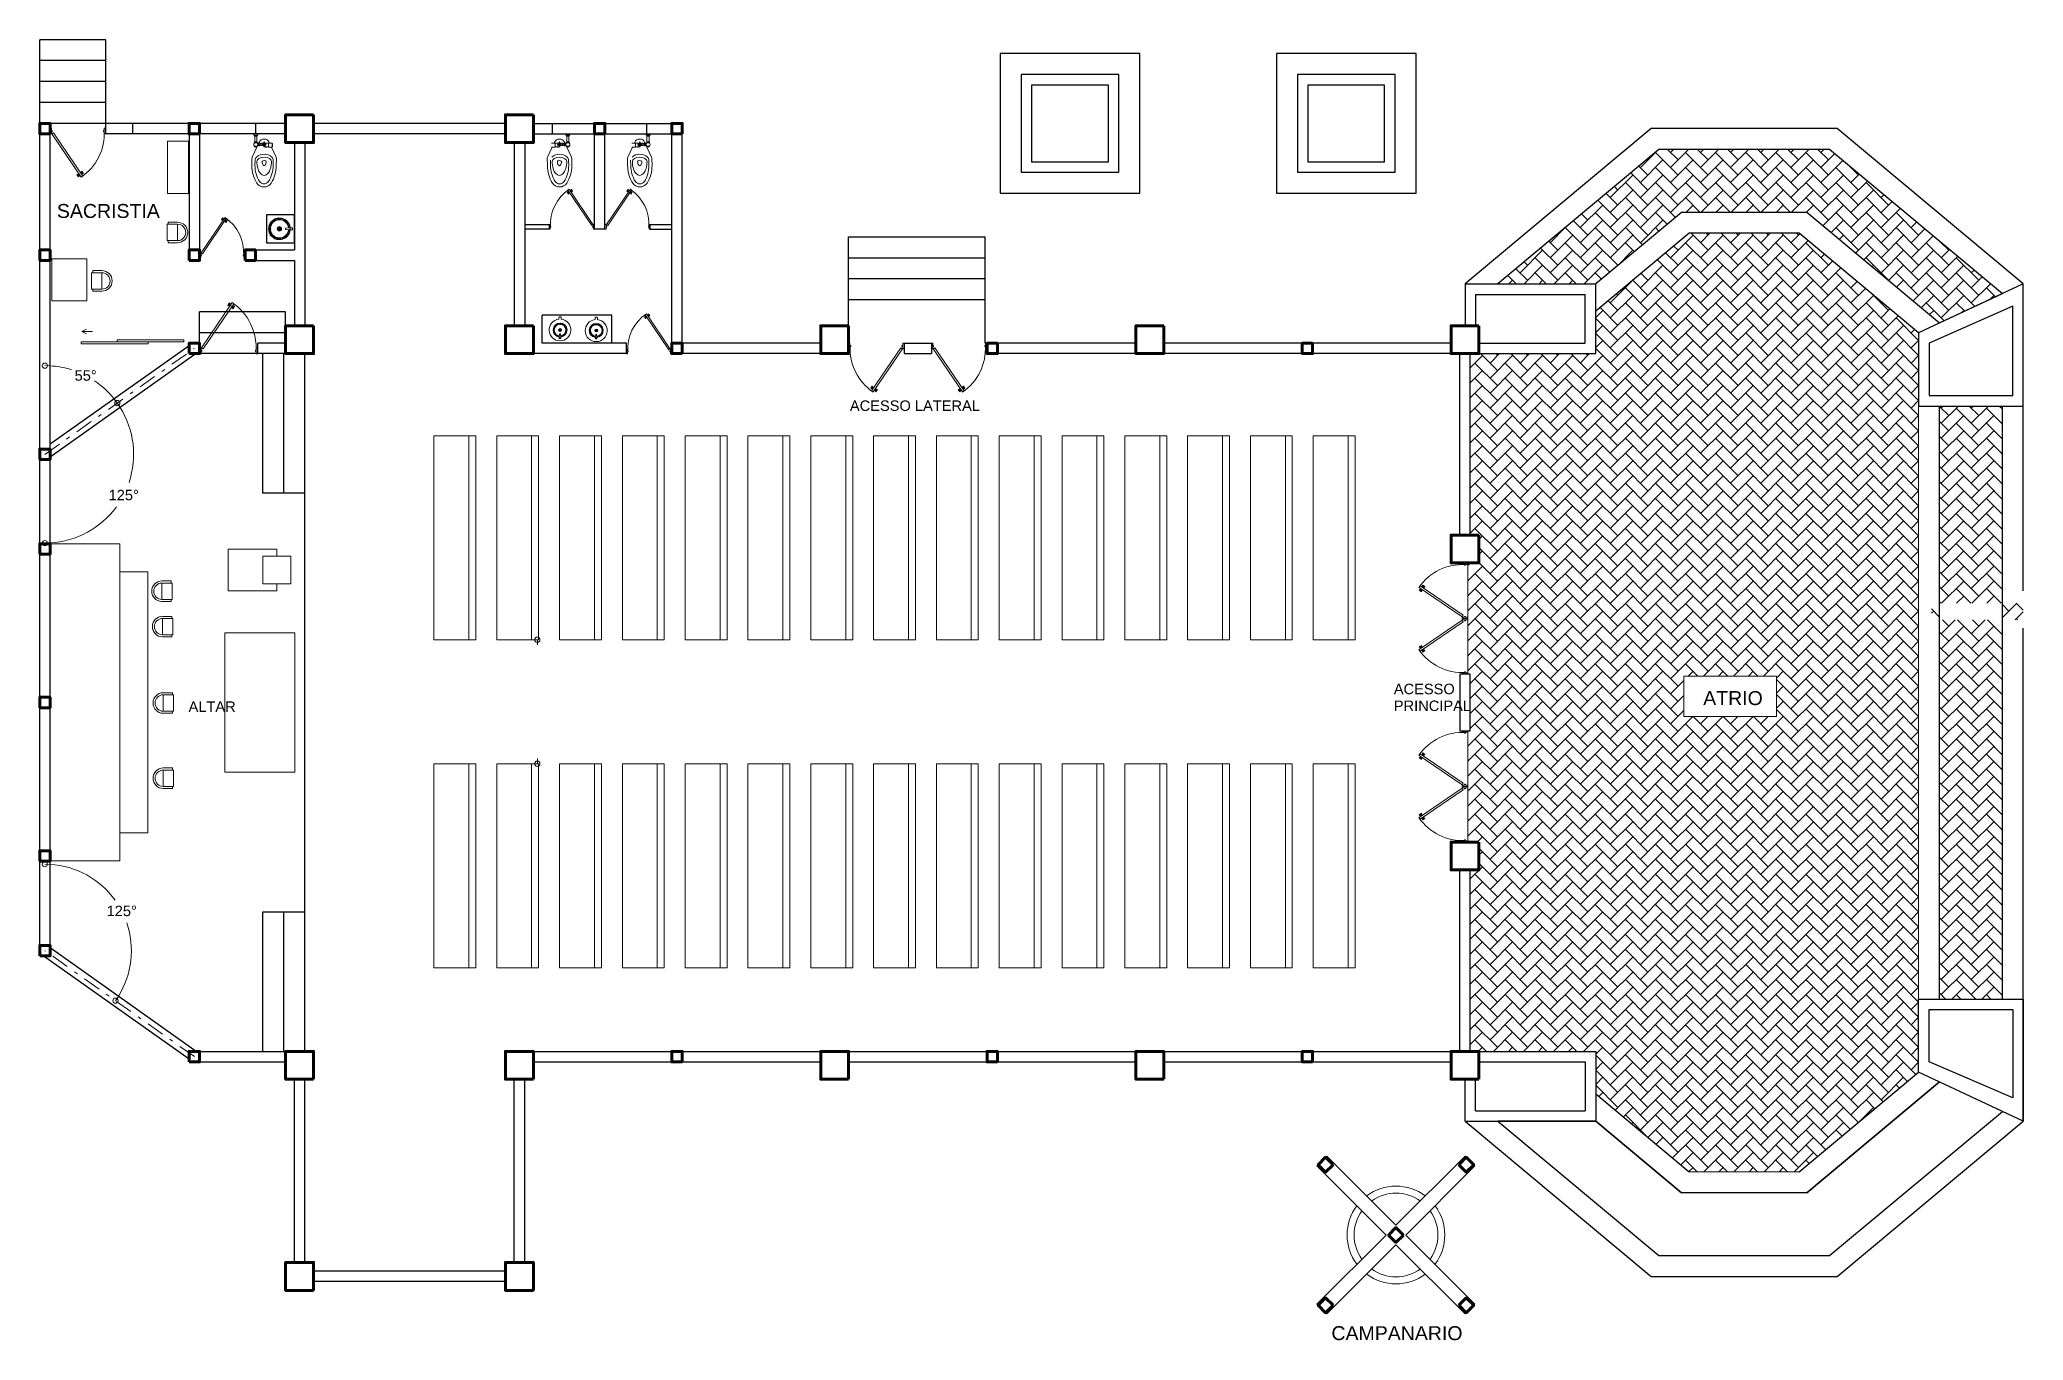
# Model space of a CAD drawing. Header units: millimetres. Extents: x 33.6 to 90.4, y 26.7 to 64.
import ezdxf

# ---------------------------------------------------------------- set-up
doc = ezdxf.new("R2010")
doc.units = ezdxf.units.MM
doc.linetypes.add('DASHDOTX2', pattern=[50.8, 25.4, -12.7, 0, -12.7])
doc.layers.get('0').update_dxf_attribs({"lineweight": 15})
for name, color, linetype, lineweight in [('COLUMNA', 200, 'Continuous', 60), ('COTAS', 20, 'Continuous', 15), ('EJES', 7, 'DASHDOTX2', 15), ('MUEBLES', 40, 'Continuous', 18), ('MUROS', 253, 'Continuous', 25), ('PISO', 42, 'Continuous', 20)]:
    doc.layers.add(name, color=color, linetype=linetype, lineweight=lineweight)
doc.styles.add('raytrax', font='arial.ttf', dxfattribs={"height": 0.1})

# ---------------------------------------------------------------- blocks, each defined once
blk = doc.blocks.new('butaca')
at = {"layer": 'MUEBLES'}
for p, q in [((-2.923, 0.6), (0, 0.6)), ((-2.923, 0), (-2.923, 0.6)), ((0, 0), (0, 0.6)), ((-2.923, 0.1), (0, 0.1)), ((-2.923, 0), (0, 0))]:
    blk.add_line(p, q, dxfattribs=at)
blk = doc.blocks.new('puerta')
at = {"layer": 'MUEBLES'}
for points in [[(-0.383, 0.501), (-0.392, 0.495), (-0.375, 0.469), (-0.365, 0.475)], [(-0.021, 0.033), (-0.04, 0.02), (-0.382, 0.526), (-0.364, 0.538)], [(-0.366, 0.502), (-0.378, 0.494), (-0.37, 0.482), (-0.358, 0.49)], [(-0.348, 0.515), (-0.336, 0.523), (-0.328, 0.511), (-0.339, 0.503)], [(-0.34, 0.53), (-0.331, 0.536), (-0.314, 0.51), (-0.323, 0.504)], [(-0.624, -0.007), (-0.624, 0.007), (-0.634, 0.007), (-0.634, 0.033), (-0.65, 0.033), (-0.65, -0.033), (-0.634, -0.033), (-0.634, -0.007)], [(-0.016, -0.007), (-0.016, -0.033), (0, -0.033), (0, 0.033), (-0.016, 0.033), (-0.016, 0.007), (-0.026, 0.007), (-0.026, -0.007)]]:
    blk.add_lwpolyline(points, close=True, dxfattribs=at)
blk.add_arc((-0.021, 0.033), 0.611, 124.1164, 183.6597, dxfattribs=at)
blk = doc.blocks.new('puerta1')
at = {"layer": 'MUROS', "xscale": 1.225399727317551, "yscale": 1.225399727317551, "zscale": 1.225399727317551}
blk.add_blockref('puerta', (0.797, 0.04), dxfattribs=at)
blk = doc.blocks.new('Lav-circular')
at = {"layer": 'MUEBLES', "linetype": 'Continuous'}
h = blk.add_hatch(color=256, dxfattribs=at)
edge = h.paths.add_edge_path()
edge.add_arc((0, 0), 0.0258, 0, 360)
at = {"layer": 'MUEBLES'}
blk.add_line((-0.016, -0.156), (0.016, -0.156), dxfattribs=at)
for points in [[(-0.016, -0.155), (-0.016, -0.156), (-0.016, -0.182, 0.414214), (-0.01, -0.188), (0.01, -0.188, 0.414214), (0.016, -0.182), (0.016, -0.156), (0.016, -0.155, 19.084988)], [(0.009, -0.091, 0.380164), (0.002, -0.085), (-0.002, -0.085, 0.380164), (-0.009, -0.091), (-0.016, -0.156, 0.029418), (-0.016, -0.157), (-0.016, -0.182, 0.414214), (-0.01, -0.188), (0.01, -0.188, 0.414214), (0.016, -0.182), (0.016, -0.157, 0.029418), (0.016, -0.156)]]:
    blk.add_lwpolyline(points, format="xyb", close=True, dxfattribs=at)
for centre, radius in [((0, 0), 0.0322), ((0, 0), 0.0258), ((-0.013, 0.123), 0.00161), ((0, 0.124), 0.00161), ((0.013, 0.123), 0.00161)]:
    blk.add_circle(centre, radius, dxfattribs=at)
for radius, start, end in [(0.156, 275.9988, 264.0012), (0.155, 275.9937, 264.0063), (0.154, 275.9872, 264.0128), (0.152, 275.9788, 264.0212), (0.15, 275.9667, 264.0333), (0.137, 275.8955, 264.1045), (0.135, 275.8801, 264.1199), (0.133, 275.8687, 264.1313), (0.131, 275.8597, 264.1403), (0.13, 275.8524, 264.1476)]:
    blk.add_arc((0, 0), radius, start, end, dxfattribs=at)
blk = doc.blocks.new('_Origin')
at = {"color": 0, "lineweight": -2}
blk.add_line((0, 0), (-1, 0), dxfattribs=at)
blk.add_circle((0, 0), 0.5, dxfattribs=at)

msp = doc.modelspace()

# ---------------------------------------------------------------- hatches: boundary and pattern name
at = {"layer": 'PISO'}
h = msp.add_hatch(dxfattribs=at)
h.set_pattern_fill('AR-HBONE', color=256, scale=0.003, style=0)
h.set_pattern_definition([(45, (6.1538, 0), (4e-17, 0.4310523), [0.9144, -0.3048]), (135, (6.36932, 0.21553), (4e-17, 0.4310523), [0.9144, -0.3048])])
h.paths.add_polyline_path([(89.807, 56.731), (84.856, 60.862), (79.958, 60.862), (75.344, 57.012), (78.153, 57.012), (80.61, 59.062), (84.204, 59.062), (88.007, 55.889)])
h.paths.add_polyline_path([(87.407, 48.217), (87.407, 53.511), (87.407, 55.608), (83.987, 58.462), (80.828, 58.462), (78.153, 56.231), (78.153, 55.012), (74.557, 55.012), (74.557, 49.812), (74.807, 49.812), (74.807, 49.012), (74.487, 49.012), (74.487, 45.826), (74.558, 45.826), (74.558, 44.199), (74.487, 44.199), (74.487, 41.012), (74.807, 41.012), (74.807, 40.212), (74.557, 40.212), (74.557, 35.012), (78.153, 35.012), (78.153, 33.794), (80.828, 31.562), (83.987, 31.562), (87.407, 34.416)])
h.paths.add_polyline_path([(88.007, 36.513), (89.807, 36.513), (89.807, 53.511), (88.007, 53.511)])
h.paths.add_polyline_path([(87.776, 47.858), (90.401, 47.858), (90.401, 47.381), (87.776, 47.381)])
h.paths.add_polyline_path([(80.677, 45.772), (83.331, 45.772), (83.331, 44.609), (80.677, 44.609)], flags=16)
h.paths.add_polyline_path([(84.204, 59.062), (88.007, 55.889)], flags=16)
h.paths.add_polyline_path([(84.204, 59.062), (80.61, 59.062)], flags=16)
h.paths.add_polyline_path([(78.153, 57.012), (80.61, 59.062)], flags=16)

# ---------------------------------------------------------------- linework, layer by layer
for p, q in [((34.769, 55.646), (34.896, 55.711)), ((35.075, 55.646), (34.769, 55.646)), ((34.769, 55.646), (34.897, 55.583))]:
    msp.add_line(p, q)
at = {"layer": 'COLUMNA'}
for points in [[(33.857, 61.312), (33.857, 61.612), (33.557, 61.612), (33.557, 61.312)], [(38.14, 61.312), (38.14, 61.612), (37.84, 61.612), (37.84, 61.312)], [(41.407, 61.862), (41.407, 61.062), (40.607, 61.062), (40.607, 61.862)], [(47.707, 61.862), (47.707, 61.062), (46.907, 61.062), (46.907, 61.862)], [(49.756, 61.312), (49.756, 61.612), (49.456, 61.612), (49.456, 61.312)], [(51.974, 61.312), (51.974, 61.612), (51.674, 61.612), (51.674, 61.312)], [(33.557, 57.685), (33.857, 57.685), (33.857, 57.985), (33.557, 57.985)], [(37.84, 57.685), (38.14, 57.685), (38.14, 57.985), (37.84, 57.985)], [(39.442, 57.685), (39.742, 57.685), (39.742, 57.985), (39.442, 57.985)], [(41.407, 55.812), (41.407, 55.012), (40.607, 55.012), (40.607, 55.812)], [(47.707, 55.812), (47.707, 55.012), (46.907, 55.012), (46.907, 55.812)], [(56.74, 55.812), (56.74, 55.012), (55.94, 55.012), (55.94, 55.812)], [(65.774, 55.812), (65.774, 55.012), (64.974, 55.012), (64.974, 55.812)], [(74.807, 55.812), (74.807, 55.012), (74.007, 55.012), (74.007, 55.812)], [(37.84, 55.012), (38.14, 55.012), (38.14, 55.312), (37.84, 55.312)], [(51.974, 55.012), (51.974, 55.312), (51.674, 55.312), (51.674, 55.012)], [(61.007, 55.312), (61.007, 55.012), (60.707, 55.012), (60.707, 55.312)], [(70.04, 55.312), (70.04, 55.012), (69.74, 55.012), (69.74, 55.312)], [(33.557, 51.975), (33.857, 51.975), (33.857, 52.275), (33.557, 52.275)], [(33.557, 49.262), (33.857, 49.262), (33.857, 49.562), (33.557, 49.562)], [(74.807, 49.812), (74.807, 49.012), (74.007, 49.012), (74.007, 49.812)], [(33.557, 44.862), (33.857, 44.862), (33.857, 45.162), (33.557, 45.162)], [(74.807, 41.012), (74.807, 40.212), (74.007, 40.212), (74.007, 41.012)], [(33.557, 40.462), (33.857, 40.462), (33.857, 40.762), (33.557, 40.762)], [(33.557, 37.749), (33.857, 37.749), (33.857, 38.049), (33.557, 38.049)], [(37.84, 34.712), (38.14, 34.712), (38.14, 35.012), (37.84, 35.012)], [(41.407, 34.212), (41.407, 35.012), (40.607, 35.012), (40.607, 34.212)], [(47.707, 34.212), (47.707, 35.012), (46.907, 35.012), (46.907, 34.212)], [(51.974, 34.712), (51.974, 35.012), (51.674, 35.012), (51.674, 34.712)], [(56.74, 34.212), (56.74, 35.012), (55.94, 35.012), (55.94, 34.212)], [(61.007, 34.712), (61.007, 35.012), (60.707, 35.012), (60.707, 34.712)], [(65.774, 34.212), (65.774, 35.012), (64.974, 35.012), (64.974, 34.212)], [(70.04, 34.712), (70.04, 35.012), (69.74, 35.012), (69.74, 34.712)], [(74.807, 34.212), (74.807, 35.012), (74.007, 35.012), (74.007, 34.212)], [(70.624, 31.765), (70.412, 31.977), (70.2, 31.765), (70.412, 31.553)], [(74.23, 31.765), (74.442, 31.977), (74.655, 31.765), (74.442, 31.553)], [(72.639, 29.749), (72.427, 29.962), (72.215, 29.749), (72.427, 29.537)], [(41.407, 28.162), (41.407, 28.962), (40.607, 28.962), (40.607, 28.162)], [(47.707, 28.162), (47.707, 28.962), (46.907, 28.962), (46.907, 28.162)], [(70.624, 27.734), (70.412, 27.946), (70.2, 27.734), (70.412, 27.522)], [(74.23, 27.734), (74.442, 27.946), (74.655, 27.734), (74.442, 27.522)]]:
    msp.add_lwpolyline(points, close=True, dxfattribs=at)
at = {"layer": 'COTAS'}
for centre, radius, start, end in [((33.707, 52.125), 2.543, 72.653, 86.62), ((33.707, 52.125), 2.543, 38.7199, 55.9335), ((33.707, 52.125), 2.543, 341.5243, 31.96), ((33.707, 52.125), 2.543, 273.38, 323.7763), ((33.707, 37.899), 2.479, 35.6902, 86.5322), ((33.707, 37.899), 2.479, 328.1278, 18.7787)]:
    msp.add_arc(centre, radius, start, end, dxfattribs=at)
at = {"layer": 'EJES', "ltscale": 0.02}
for p, q in [((33.707, 52.125), (37.99, 55.162)), ((37.99, 34.862), (33.707, 37.899))]:
    msp.add_line(p, q, dxfattribs=at)
at = {"layer": 'MUEBLES'}
for p, q in [((39.693, 61.287), (39.693, 61.312)), ((39.809, 61.312), (39.693, 61.312)), ((39.703, 61.277), (39.799, 61.277)), ((39.792, 61.053), (39.71, 61.053)), ((39.792, 60.958), (39.71, 60.958)), ((39.713, 61.252), (39.713, 61.268)), ((39.713, 61.063), (39.713, 61.079)), ((39.715, 61.252), (39.715, 61.268)), ((39.715, 61.063), (39.715, 61.079)), ((39.784, 61.273), (39.717, 61.273)), ((39.784, 61.247), (39.717, 61.247)), ((39.784, 61.084), (39.717, 61.084)), ((39.784, 61.058), (39.717, 61.058)), ((39.718, 60.941), (39.718, 60.958)), ((39.719, 61.277), (39.719, 61.273)), ((39.719, 61.247), (39.719, 61.084)), ((39.722, 61.058), (39.722, 61.053)), ((39.749, 61.252), (39.749, 61.268)), ((39.749, 61.063), (39.749, 61.079)), ((39.753, 61.252), (39.753, 61.268)), ((39.753, 61.063), (39.753, 61.079)), ((39.78, 61.058), (39.78, 61.053)), ((39.783, 61.277), (39.783, 61.273)), ((39.783, 61.247), (39.783, 61.084)), ((39.784, 60.941), (39.784, 60.958)), ((39.787, 61.252), (39.787, 61.268)), ((39.787, 61.063), (39.787, 61.079)), ((39.789, 61.252), (39.789, 61.268)), ((39.789, 61.063), (39.789, 61.079)), ((39.798, 61.044), (39.8, 61.044)), ((39.801, 61.042), (39.829, 61.042)), ((39.804, 60.98), (39.806, 60.98)), ((39.807, 60.982), (39.829, 60.982)), ((39.809, 61.287), (39.809, 61.312)), ((39.868, 61.012), (39.824, 61.012)), ((39.829, 61.051), (39.829, 60.973)), ((39.85, 61.054), (39.832, 61.054)), ((39.85, 61.053), (39.832, 61.053)), ((39.85, 61.013), (39.832, 61.013)), ((39.85, 61.011), (39.832, 61.011)), ((39.85, 60.971), (39.832, 60.971)), ((39.85, 60.97), (39.832, 60.97)), ((39.853, 61.051), (39.853, 60.973)), ((39.853, 61.038), (39.896, 61.038)), ((39.853, 60.986), (39.896, 60.986)), ((39.896, 61.049), (39.954, 61.049)), ((39.896, 61.049), (39.896, 60.976)), ((39.896, 60.976), (39.954, 60.976)), ((39.904, 61.049), (39.904, 60.976)), ((39.971, 61.016), (40.011, 61.016)), ((39.971, 61.016), (39.971, 61.008)), ((39.971, 61.012), (40.011, 61.012)), ((39.971, 61.008), (40.011, 61.008)), ((39.98, 60.945), (39.98, 60.961)), ((39.986, 60.939), (40.113, 60.939)), ((39.987, 61.064), (39.987, 61.096)), ((39.987, 60.939), (39.987, 60.96)), ((39.991, 61.016), (39.991, 61.008)), ((40.011, 61.016), (40.011, 61.008)), ((40.023, 60.939), (40.023, 60.937)), ((40.023, 60.937), (40.041, 60.937)), ((40.024, 60.937), (40.024, 60.935)), ((40.024, 60.935), (40.04, 60.935)), ((40.033, 61.043), (40.113, 61.043)), ((40.04, 60.937), (40.04, 60.935)), ((40.041, 60.939), (40.041, 60.937)), ((40.041, 60.937), (40.051, 60.937)), ((40.041, 60.937), (40.041, 60.937)), ((40.041, 60.937), (40.05, 60.937)), ((40.05, 60.937), (40.05, 60.937)), ((40.051, 60.939), (40.051, 60.937)), ((40.051, 60.937), (40.069, 60.937)), ((40.052, 60.937), (40.052, 60.935)), ((40.052, 60.935), (40.068, 60.935)), ((40.068, 60.937), (40.068, 60.935)), ((40.069, 60.939), (40.069, 60.937)), ((40.113, 60.935), (40.113, 61.047)), ((40.115, 61.049), (40.217, 61.049)), ((40.115, 60.933), (40.217, 60.933)), ((40.219, 60.935), (40.219, 61.047)), ((40.219, 61.041), (40.223, 61.041)), ((40.219, 60.941), (40.223, 60.941)), ((40.225, 60.943), (40.225, 61.039)), ((48.331, 61.049), (48.228, 61.049)), ((48.331, 60.933), (48.228, 60.933)), ((48.333, 60.935), (48.333, 61.047)), ((48.412, 61.043), (48.333, 61.043)), ((48.459, 60.939), (48.333, 60.939)), ((48.376, 60.939), (48.376, 60.937)), ((48.394, 60.937), (48.376, 60.937)), ((48.377, 60.937), (48.377, 60.935)), ((48.393, 60.935), (48.377, 60.935)), ((48.393, 60.937), (48.393, 60.935)), ((48.394, 60.939), (48.394, 60.937)), ((48.404, 60.937), (48.394, 60.937)), ((48.395, 60.937), (48.395, 60.937)), ((48.404, 60.937), (48.395, 60.937)), ((48.404, 60.939), (48.404, 60.937)), ((48.423, 60.937), (48.404, 60.937)), ((48.404, 60.937), (48.404, 60.937)), ((48.406, 60.937), (48.406, 60.935)), ((48.421, 60.935), (48.406, 60.935)), ((48.421, 60.937), (48.421, 60.935)), ((48.423, 60.939), (48.423, 60.937)), ((48.474, 61.016), (48.434, 61.016)), ((48.434, 61.016), (48.434, 61.008)), ((48.474, 61.012), (48.434, 61.012)), ((48.474, 61.008), (48.434, 61.008)), ((48.454, 61.016), (48.454, 61.008)), ((48.458, 61.064), (48.458, 61.096)), ((48.458, 60.939), (48.458, 60.96)), ((48.465, 60.945), (48.465, 60.961)), ((48.474, 61.016), (48.474, 61.008)), ((48.549, 61.049), (48.491, 61.049)), ((48.549, 60.976), (48.491, 60.976)), ((48.541, 61.049), (48.541, 60.976)), ((48.549, 61.049), (48.549, 60.976)), ((48.592, 61.038), (48.549, 61.038)), ((48.592, 60.986), (48.549, 60.986)), ((48.578, 61.012), (48.621, 61.012)), ((48.592, 61.051), (48.592, 60.973)), ((48.595, 61.054), (48.613, 61.054)), ((48.595, 61.053), (48.613, 61.053)), ((48.595, 61.013), (48.613, 61.013)), ((48.595, 61.011), (48.613, 61.011)), ((48.595, 60.971), (48.613, 60.971)), ((48.595, 60.97), (48.613, 60.97)), ((48.617, 61.051), (48.617, 60.973)), ((48.644, 61.042), (48.617, 61.042)), ((48.638, 60.982), (48.617, 60.982)), ((48.637, 61.287), (48.637, 61.312)), ((48.637, 61.312), (48.752, 61.312)), ((48.641, 60.98), (48.639, 60.98)), ((48.647, 61.044), (48.645, 61.044)), ((48.742, 61.277), (48.647, 61.277)), ((48.654, 61.053), (48.735, 61.053)), ((48.654, 60.958), (48.735, 60.958)), ((48.656, 61.252), (48.656, 61.268)), ((48.656, 61.063), (48.656, 61.079)), ((48.658, 61.252), (48.658, 61.268)), ((48.658, 61.063), (48.658, 61.079)), ((48.661, 61.272), (48.728, 61.272)), ((48.661, 61.247), (48.728, 61.247)), ((48.661, 61.084), (48.728, 61.084)), ((48.661, 61.058), (48.728, 61.058)), ((48.661, 60.941), (48.661, 60.958)), ((48.662, 61.277), (48.662, 61.272)), ((48.662, 61.247), (48.662, 61.084)), ((48.665, 61.058), (48.665, 61.053)), ((48.693, 61.252), (48.693, 61.268)), ((48.693, 61.063), (48.693, 61.079)), ((48.696, 61.252), (48.696, 61.268)), ((48.696, 61.063), (48.696, 61.079)), ((48.723, 61.058), (48.723, 61.053)), ((48.726, 61.277), (48.726, 61.272)), ((48.726, 61.247), (48.726, 61.084)), ((48.728, 60.941), (48.728, 60.958)), ((48.73, 61.252), (48.73, 61.268)), ((48.73, 61.063), (48.73, 61.079)), ((48.732, 61.252), (48.732, 61.268)), ((48.732, 61.063), (48.732, 61.079)), ((48.752, 61.287), (48.752, 61.312)), ((50.631, 61.049), (50.528, 61.049)), ((50.631, 60.933), (50.528, 60.933)), ((50.633, 60.935), (50.633, 61.047)), ((50.712, 61.043), (50.633, 61.043)), ((50.759, 60.939), (50.633, 60.939)), ((50.676, 60.939), (50.676, 60.937)), ((50.694, 60.937), (50.676, 60.937)), ((50.677, 60.937), (50.677, 60.935)), ((50.693, 60.935), (50.677, 60.935)), ((50.693, 60.937), (50.693, 60.935)), ((50.694, 60.939), (50.694, 60.937)), ((50.704, 60.937), (50.694, 60.937)), ((50.704, 60.937), (50.695, 60.937)), ((50.695, 60.937), (50.695, 60.937)), ((50.704, 60.939), (50.704, 60.937)), ((50.704, 60.937), (50.704, 60.937)), ((50.723, 60.937), (50.704, 60.937)), ((50.706, 60.937), (50.706, 60.935)), ((50.721, 60.935), (50.706, 60.935)), ((50.721, 60.937), (50.721, 60.935)), ((50.723, 60.939), (50.723, 60.937)), ((50.734, 61.016), (50.734, 61.008)), ((50.774, 61.016), (50.734, 61.016)), ((50.774, 61.012), (50.734, 61.012)), ((50.774, 61.008), (50.734, 61.008)), ((50.754, 61.016), (50.754, 61.008)), ((50.758, 61.064), (50.758, 61.096)), ((50.758, 60.939), (50.758, 60.96)), ((50.765, 60.945), (50.765, 60.961)), ((50.774, 61.016), (50.774, 61.008)), ((50.849, 61.049), (50.791, 61.049)), ((50.849, 60.976), (50.791, 60.976)), ((50.841, 61.049), (50.841, 60.976)), ((50.849, 61.049), (50.849, 60.976)), ((50.892, 61.038), (50.849, 61.038)), ((50.892, 60.986), (50.849, 60.986)), ((50.878, 61.012), (50.921, 61.012)), ((50.892, 61.051), (50.892, 60.973)), ((50.895, 61.054), (50.913, 61.054)), ((50.895, 61.053), (50.913, 61.053)), ((50.895, 61.013), (50.913, 61.013)), ((50.895, 61.011), (50.913, 61.011)), ((50.895, 60.971), (50.913, 60.971)), ((50.895, 60.97), (50.913, 60.97)), ((50.917, 61.051), (50.917, 60.973)), ((50.944, 61.042), (50.917, 61.042)), ((50.938, 60.982), (50.917, 60.982)), ((50.937, 61.312), (51.052, 61.312)), ((50.937, 61.287), (50.937, 61.312)), ((50.941, 60.98), (50.939, 60.98)), ((50.947, 61.044), (50.945, 61.044)), ((51.042, 61.277), (50.947, 61.277)), ((50.954, 61.053), (51.035, 61.053)), ((50.954, 60.958), (51.035, 60.958)), ((50.956, 61.252), (50.956, 61.268)), ((50.956, 61.063), (50.956, 61.079)), ((50.958, 61.252), (50.958, 61.268)), ((50.958, 61.063), (50.958, 61.079)), ((50.961, 61.272), (51.028, 61.272)), ((50.961, 61.247), (51.028, 61.247)), ((50.961, 61.084), (51.028, 61.084)), ((50.961, 61.058), (51.028, 61.058)), ((50.961, 60.941), (50.961, 60.958)), ((50.962, 61.277), (50.962, 61.272)), ((50.962, 61.247), (50.962, 61.084)), ((50.965, 61.058), (50.965, 61.053)), ((50.993, 61.252), (50.993, 61.268)), ((50.993, 61.063), (50.993, 61.079)), ((50.996, 61.252), (50.996, 61.268)), ((50.996, 61.063), (50.996, 61.079)), ((51.023, 61.058), (51.023, 61.053)), ((51.026, 61.277), (51.026, 61.272)), ((51.026, 61.247), (51.026, 61.084)), ((51.028, 60.941), (51.028, 60.958)), ((51.03, 61.252), (51.03, 61.268)), ((51.03, 61.063), (51.03, 61.079)), ((51.032, 61.252), (51.032, 61.268)), ((51.032, 61.063), (51.032, 61.079)), ((51.052, 61.287), (51.052, 61.312)), ((37.214, 58.721), (37.214, 58.251)), ((37.244, 58.721), (37.214, 58.721)), ((37.508, 58.78), (37.244, 58.78)), ((37.244, 58.78), (37.244, 58.721)), ((37.244, 58.721), (37.508, 58.721)), ((37.508, 58.251), (37.508, 58.721)), ((37.214, 58.251), (37.244, 58.251)), ((37.244, 58.251), (37.508, 58.251)), ((37.244, 58.192), (37.244, 58.251)), ((37.508, 58.192), (37.244, 58.192)), ((35.047, 57.332), (35.047, 56.862)), ((35.076, 57.332), (35.047, 57.332)), ((35.047, 56.862), (35.076, 56.862)), ((35.341, 57.391), (35.076, 57.391)), ((35.076, 57.391), (35.076, 57.332)), ((35.076, 57.332), (35.341, 57.332)), ((35.076, 56.862), (35.341, 56.862)), ((35.076, 56.803), (35.076, 56.862)), ((35.341, 56.862), (35.341, 57.332)), ((35.341, 56.803), (35.076, 56.803)), ((37.69, 55.352), (34.75, 55.352)), ((34.75, 55.352), (34.75, 55.292)), ((36.666, 55.292), (34.75, 55.292)), ((37.69, 55.412), (35.774, 55.412)), ((35.774, 55.412), (35.774, 55.352)), ((36.666, 55.352), (36.666, 55.292)), ((37.69, 55.412), (37.69, 55.352)), ((35.857, 40.478), (35.857, 49.562)), ((36.657, 41.278), (36.657, 48.762)), ((37.061, 48.497), (37.325, 48.497)), ((37.061, 48.438), (37.061, 47.968)), ((37.325, 48.438), (37.061, 48.438)), ((37.325, 48.497), (37.325, 48.438)), ((37.355, 48.438), (37.325, 48.438)), ((37.355, 47.968), (37.355, 48.438)), ((37.325, 47.968), (37.061, 47.968)), ((37.061, 47.909), (37.325, 47.909)), ((37.325, 47.968), (37.355, 47.968)), ((37.325, 47.909), (37.325, 47.968)), ((37.08, 47.482), (37.344, 47.482)), ((37.08, 47.424), (37.08, 46.953)), ((37.344, 47.424), (37.08, 47.424)), ((37.344, 47.482), (37.344, 47.424)), ((37.374, 47.424), (37.344, 47.424)), ((37.374, 46.953), (37.374, 47.424)), ((37.344, 46.953), (37.08, 46.953)), ((37.08, 46.895), (37.344, 46.895)), ((37.344, 46.953), (37.374, 46.953)), ((37.344, 46.895), (37.344, 46.953)), ((37.099, 45.293), (37.364, 45.293)), ((37.099, 45.235), (37.099, 44.764)), ((37.364, 45.235), (37.099, 45.235)), ((37.364, 45.293), (37.364, 45.235)), ((37.393, 45.235), (37.364, 45.235)), ((37.393, 44.764), (37.393, 45.235)), ((37.364, 44.764), (37.099, 44.764)), ((37.099, 44.706), (37.364, 44.706)), ((37.364, 44.764), (37.393, 44.764)), ((37.364, 44.706), (37.364, 44.764)), ((37.1, 43.136), (37.365, 43.136)), ((37.1, 43.077), (37.1, 42.607)), ((37.365, 43.077), (37.1, 43.077)), ((37.365, 43.136), (37.365, 43.077)), ((37.394, 43.077), (37.365, 43.077)), ((37.394, 42.607), (37.394, 43.077)), ((37.365, 42.607), (37.1, 42.607)), ((37.1, 42.548), (37.365, 42.548)), ((37.365, 42.607), (37.394, 42.607)), ((37.365, 42.548), (37.365, 42.607))]:
    msp.add_line(p, q, dxfattribs=at)
for points in [[(37.219, 59.6), (37.819, 59.6), (37.819, 61.1), (37.219, 61.1)], [(40.029, 61.012), (40.018, 61.039), (39.991, 61.051), (39.964, 61.039), (39.953, 61.012), (39.964, 60.985), (39.991, 60.974), (40.018, 60.985)], [(40.027, 61.012), (40.017, 61.038), (39.991, 61.048), (39.965, 61.038), (39.955, 61.012), (39.965, 60.987), (39.991, 60.976), (40.017, 60.987)], [(48.416, 61.012), (48.427, 61.039), (48.454, 61.05), (48.481, 61.039), (48.493, 61.012), (48.481, 60.985), (48.454, 60.974), (48.427, 60.985)], [(48.418, 61.012), (48.429, 61.038), (48.454, 61.048), (48.48, 61.038), (48.49, 61.012), (48.48, 60.987), (48.454, 60.976), (48.429, 60.987)], [(50.716, 61.012), (50.727, 61.039), (50.754, 61.05), (50.781, 61.039), (50.793, 61.012), (50.781, 60.985), (50.754, 60.974), (50.727, 60.985)], [(50.718, 61.012), (50.729, 61.038), (50.754, 61.048), (50.78, 61.038), (50.79, 61.012), (50.78, 60.987), (50.754, 60.976), (50.729, 60.987)], [(33.909, 56.529), (34.909, 56.529), (34.909, 57.729), (33.909, 57.729)], [(39.955, 48.412), (40.755, 48.412), (40.755, 49.212), (39.955, 49.212)], [(38.868, 43.012), (40.868, 43.012), (40.868, 47.012), (38.868, 47.012)]]:
    msp.add_lwpolyline(points, close=True, dxfattribs=at)
for points in [[(40.143, 61.05), (40.131, 61.075, 0.29222), (39.995, 61.162), (39.987, 61.162, 0.29222), (39.851, 61.075), (39.65, 60.642, 0.108822), (39.641, 60.6), (39.637, 60.405), (39.637, 60.405, 0.140772), (39.782, 59.896, 0.519494), (40.191, 59.896, 0.140772), (40.337, 60.405), (40.341, 60.6, 0.108822), (40.332, 60.642), (40.197, 60.933)], [(48.302, 61.05), (48.314, 61.075, -0.29222), (48.45, 61.162), (48.458, 61.162, -0.29222), (48.595, 61.075), (48.795, 60.642, -0.108822), (48.804, 60.6), (48.808, 60.405), (48.808, 60.405, -0.140772), (48.663, 59.896, -0.519494), (48.254, 59.896, -0.140772), (48.108, 60.405), (48.104, 60.6, -0.108822), (48.113, 60.642), (48.248, 60.933)], [(50.602, 61.05), (50.614, 61.075, -0.29222), (50.75, 61.162), (50.758, 61.162, -0.29222), (50.895, 61.075), (51.095, 60.642, -0.108822), (51.104, 60.6), (51.108, 60.405), (51.108, 60.405, -0.140772), (50.963, 59.896, -0.519494), (50.554, 59.896, -0.140772), (50.408, 60.405), (50.404, 60.6, -0.108822), (50.413, 60.642), (50.548, 60.933)], [(40.212, 60.645, 0.386339), (39.77, 60.643, 0.210174), (39.731, 60.554), (39.727, 60.405, 0.140007), (39.857, 59.946, 0.510672), (40.116, 59.946, 0.140007), (40.247, 60.405), (40.251, 60.554)], [(48.233, 60.645, -0.386339), (48.675, 60.643, -0.210174), (48.714, 60.554), (48.718, 60.405, -0.140007), (48.588, 59.946, -0.510672), (48.329, 59.946, -0.140007), (48.198, 60.405), (48.194, 60.554)], [(50.533, 60.645, -0.386339), (50.975, 60.643, -0.210174), (51.014, 60.554), (51.018, 60.405, -0.140007), (50.888, 59.946, -0.510672), (50.629, 59.946, -0.140007), (50.498, 60.405), (50.494, 60.554)]]:
    msp.add_lwpolyline(points, format="xyb", dxfattribs=at)
for points in [[(48.438, 56), (48.437, 56.002), (48.437, 56.053, -0.414214), (48.45, 56.066), (48.49, 56.066, -0.414214), (48.503, 56.053), (48.503, 56.002), (48.503, 56, -19.084988)], [(49.475, 55.988), (49.475, 55.989), (49.475, 56.041, -0.414214), (49.488, 56.054), (49.528, 56.054, -0.414214), (49.541, 56.041), (49.541, 55.989), (49.541, 55.988, -19.084988)]]:
    msp.add_lwpolyline(points, format="xyb", close=True, dxfattribs=at)
for points in [[(33.857, 49.562), (35.857, 49.562)], [(40.355, 49.212), (40.355, 49.412), (38.955, 49.412), (38.955, 48.212), (40.355, 48.212), (40.355, 48.412)], [(35.857, 48.762), (36.657, 48.762)], [(35.857, 41.278), (36.657, 41.278)], [(33.857, 40.478), (35.857, 40.478)]]:
    msp.add_lwpolyline(points, dxfattribs=at)
for centre, radius in [((39.991, 61.012), 0.052), ((39.991, 61.012), 0.0494), ((39.991, 61.012), 0.0446), ((39.991, 61.012), 0.042), ((48.454, 61.012), 0.052), ((48.454, 61.012), 0.0494), ((48.454, 61.012), 0.0446), ((48.454, 61.012), 0.042), ((50.754, 61.012), 0.052), ((50.754, 61.012), 0.0494), ((50.754, 61.012), 0.0446), ((50.754, 61.012), 0.042)]:
    msp.add_circle(centre, radius, dxfattribs=at)
for centre, radius, start, end in [((39.703, 61.287), 0.01, 180, 270), ((39.768, 61.006), 0.0746, 140.6276, 219.3724), ((39.717, 61.268), 0.00431, 90, 180), ((39.717, 61.252), 0.00431, 180, 270), ((39.717, 61.079), 0.00431, 90, 180), ((39.717, 61.063), 0.00431, 180, 270), ((39.719, 61.268), 0.00431, 90, 180), ((39.719, 61.252), 0.00431, 180, 270), ((39.719, 61.079), 0.00431, 90, 180), ((39.719, 61.063), 0.00431, 180, 270), ((39.722, 60.941), 0.00496, 180, 259.1996), ((39.751, 61.067), 0.134, 257.2695, 282.7305), ((39.745, 61.268), 0.00431, 0, 90), ((39.745, 61.252), 0.00431, 270, 0), ((39.745, 61.079), 0.00431, 0, 90), ((39.745, 61.063), 0.00431, 270, 0), ((39.757, 61.268), 0.00431, 90, 180), ((39.757, 61.252), 0.00431, 180, 270), ((39.757, 61.079), 0.00431, 90, 180), ((39.757, 61.063), 0.00431, 180, 270), ((39.779, 60.941), 0.00496, 280.8004, 0), ((39.783, 61.268), 0.00431, 0, 90), ((39.783, 61.252), 0.00431, 270, 0), ((39.783, 61.079), 0.00431, 0, 90), ((39.783, 61.063), 0.00431, 270, 0), ((39.784, 61.268), 0.00431, 0, 90), ((39.784, 61.252), 0.00431, 270, 0), ((39.784, 61.079), 0.00431, 0, 90), ((39.784, 61.063), 0.00431, 270, 0), ((39.734, 61.006), 0.0746, 320.6276, 39.3724), ((39.799, 61.287), 0.01, 270, 0), ((39.734, 61.006), 0.0766, 340.8028, 30.1845), ((39.832, 61.051), 0.00316, 90, 180), ((39.832, 61.05), 0.00316, 90, 180), ((39.832, 61.017), 0.00316, 180, 270), ((39.832, 61.008), 0.00316, 90, 180), ((39.832, 60.974), 0.00316, 180, 270), ((39.832, 60.973), 0.00316, 180, 270), ((39.85, 61.051), 0.00316, 0, 90), ((39.85, 61.05), 0.00316, 360, 90), ((39.85, 61.017), 0.00316, 270, 0), ((39.85, 61.008), 0.00316, 360, 90), ((39.85, 60.974), 0.00316, 270, 0), ((39.85, 60.973), 0.00316, 270, 360), ((39.986, 60.945), 0.006, 180, 270), ((40.115, 61.047), 0.002, 90, 180), ((40.115, 60.935), 0.002, 180, 270), ((40.217, 61.047), 0.002, 0, 90), ((40.217, 60.935), 0.002, 270, 0), ((40.223, 61.039), 0.002, 0, 90), ((40.223, 60.943), 0.002, 270, 0), ((48.331, 61.047), 0.002, 0, 90), ((48.331, 60.935), 0.002, 270, 0), ((48.459, 60.945), 0.006, 270, 0), ((48.595, 61.051), 0.00316, 90, 180), ((48.595, 61.05), 0.00316, 90, 180), ((48.595, 61.016), 0.00316, 180, 270), ((48.595, 61.008), 0.00316, 90, 180), ((48.595, 60.974), 0.00316, 180, 270), ((48.595, 60.973), 0.00316, 180, 270), ((48.613, 61.051), 0.00316, 0, 90), ((48.613, 61.05), 0.00316, 360, 90), ((48.613, 61.016), 0.00316, 270, 0), ((48.613, 61.008), 0.00316, 360, 90), ((48.613, 60.974), 0.00316, 270, 0), ((48.613, 60.973), 0.00316, 270, 360), ((48.711, 61.005), 0.0766, 149.8155, 199.1972), ((48.647, 61.287), 0.01, 180, 270), ((48.711, 61.005), 0.0746, 140.6276, 219.3724), ((48.661, 61.268), 0.00431, 90, 180), ((48.661, 61.252), 0.00431, 180, 270), ((48.661, 61.079), 0.00431, 90, 180), ((48.661, 61.063), 0.00431, 180, 270), ((48.662, 61.268), 0.00431, 90, 180), ((48.662, 61.252), 0.00431, 180, 270), ((48.662, 61.079), 0.00431, 90, 180), ((48.662, 61.063), 0.00431, 180, 270), ((48.666, 60.941), 0.00496, 180, 259.1996), ((48.694, 61.067), 0.134, 257.2695, 282.7305), ((48.688, 61.268), 0.00431, 0, 90), ((48.688, 61.252), 0.00431, 270, 0), ((48.688, 61.079), 0.00431, 0, 90), ((48.688, 61.063), 0.00431, 270, 0), ((48.7, 61.268), 0.00431, 90, 180), ((48.7, 61.252), 0.00431, 180, 270), ((48.7, 61.079), 0.00431, 90, 180), ((48.7, 61.063), 0.00431, 180, 270), ((48.723, 60.941), 0.00496, 280.8004, 0), ((48.726, 61.268), 0.00431, 0, 90), ((48.726, 61.252), 0.00431, 270, 0), ((48.726, 61.079), 0.00431, 0, 90), ((48.726, 61.063), 0.00431, 270, 0), ((48.728, 61.268), 0.00431, 0, 90), ((48.728, 61.252), 0.00431, 270, 0), ((48.728, 61.079), 0.00431, 0, 90), ((48.728, 61.063), 0.00431, 270, 0), ((48.677, 61.005), 0.0746, 320.6276, 39.3724), ((48.742, 61.287), 0.01, 270, 0), ((50.631, 61.047), 0.002, 0, 90), ((50.631, 60.935), 0.002, 270, 0), ((50.759, 60.945), 0.006, 270, 0), ((50.895, 61.051), 0.00316, 90, 180), ((50.895, 61.05), 0.00316, 90, 180), ((50.895, 61.016), 0.00316, 180, 270), ((50.895, 61.008), 0.00316, 90, 180), ((50.895, 60.974), 0.00316, 180, 270), ((50.895, 60.973), 0.00316, 180, 270), ((50.913, 61.051), 0.00316, 0, 90), ((50.913, 61.05), 0.00316, 360, 90), ((50.913, 61.016), 0.00316, 270, 0), ((50.913, 61.008), 0.00316, 360, 90), ((50.913, 60.974), 0.00316, 270, 0), ((50.913, 60.973), 0.00316, 270, 360), ((51.011, 61.005), 0.0766, 149.8155, 199.1972), ((50.947, 61.287), 0.01, 180, 270), ((51.011, 61.005), 0.0746, 140.6276, 219.3724), ((50.961, 61.268), 0.00431, 90, 180), ((50.961, 61.252), 0.00431, 180, 270), ((50.961, 61.079), 0.00431, 90, 180), ((50.961, 61.063), 0.00431, 180, 270), ((50.962, 61.268), 0.00431, 90, 180), ((50.962, 61.252), 0.00431, 180, 270), ((50.962, 61.079), 0.00431, 90, 180), ((50.962, 61.063), 0.00431, 180, 270), ((50.966, 60.941), 0.00496, 180, 259.1996), ((50.994, 61.067), 0.134, 257.2695, 282.7305), ((50.988, 61.268), 0.00431, 0, 90), ((50.988, 61.252), 0.00431, 270, 0), ((50.988, 61.079), 0.00431, 0, 90), ((50.988, 61.063), 0.00431, 270, 0), ((51, 61.268), 0.00431, 90, 180), ((51, 61.252), 0.00431, 180, 270), ((51, 61.079), 0.00431, 90, 180), ((51, 61.063), 0.00431, 180, 270), ((51.023, 60.941), 0.00496, 280.8004, 0), ((51.026, 61.268), 0.00431, 0, 90), ((51.026, 61.252), 0.00431, 270, 0), ((51.026, 61.079), 0.00431, 0, 90), ((51.026, 61.063), 0.00431, 270, 0), ((51.028, 61.268), 0.00431, 0, 90), ((51.028, 61.252), 0.00431, 270, 0), ((51.028, 61.079), 0.00431, 0, 90), ((51.028, 61.063), 0.00431, 270, 0), ((50.977, 61.005), 0.0746, 320.6276, 39.3724), ((51.042, 61.287), 0.01, 270, 0), ((40.131, 60.554), 0.12, 360, 47.4772), ((37.508, 58.486), 0.294, 270, 90), ((37.508, 58.486), 0.235, 270, 90), ((35.341, 57.097), 0.294, 270, 90), ((35.341, 57.097), 0.235, 270, 90), ((37.061, 48.203), 0.294, 90, 270), ((37.061, 48.203), 0.235, 90, 270), ((37.08, 47.189), 0.294, 90, 270), ((37.08, 47.189), 0.235, 90, 270), ((37.099, 44.999), 0.294, 90, 270), ((37.099, 44.999), 0.235, 90, 270), ((37.1, 42.842), 0.294, 90, 270), ((37.1, 42.842), 0.235, 90, 270), ((72.427, 29.749), 1.4, 53.2132, 126.7868), ((72.427, 29.749), 1.2, 54.5941, 125.4059), ((72.427, 29.749), 1.4, 143.2132, 216.7868), ((72.427, 29.749), 1.2, 144.5941, 215.4059), ((72.427, 29.749), 1.2, 324.5941, 35.4059), ((72.427, 29.749), 1.4, 323.2132, 36.7868), ((72.427, 29.749), 1.4, 233.2132, 306.7868), ((72.427, 29.749), 1.2, 234.5941, 305.4059)]:
    msp.add_arc(centre, radius, start, end, dxfattribs=at)
for centre, major_axis, ratio, start_param, end_param in [((39.991, 60.521), (-0.21, 0), 0.592485, 3.141593, 6.283185), ((39.991, 60.521), (0, -0.401), 0.523533, 4.712389, 7.853982), ((39.991, 60.522), (-0.06, -0.0005), 0.409106, 3.135279, 6.283185), ((39.991, 60.521), (0, 0.123), 0.489398, 1.570796, 4.712389)]:
    msp.add_ellipse(centre, major_axis=major_axis, ratio=ratio, start_param=start_param, end_param=end_param, dxfattribs=at)
at = {"layer": 'MUEBLES', "extrusion": (5.22484e-44, -8.82411e-44, -1)}
for centre, major_axis, ratio, start_param, end_param in [((48.454, 60.521), (0.21, 0), 0.592485, 3.141593, 6.283185), ((48.454, 60.521), (0, -0.401), 0.523533, 4.712389, 7.853982), ((48.454, 60.522), (0.06, -0.0005), 0.409106, 3.135279, 6.283185), ((48.454, 60.521), (0, 0.123), 0.489398, 1.570796, 4.712389), ((50.754, 60.521), (0.21, 0), 0.592485, 3.141593, 6.283185), ((50.754, 60.521), (0, -0.401), 0.523533, 4.712389, 7.853982), ((50.754, 60.522), (0.06, -0.0005), 0.409106, 3.135279, 6.283185), ((50.754, 60.521), (0, 0.123), 0.489398, 1.570796, 4.712389)]:
    msp.add_ellipse(centre, major_axis=major_axis, ratio=ratio, start_param=start_param, end_param=end_param, dxfattribs=at)
at = {"layer": 'MUROS'}
for p, q in [((33.557, 61.612), (33.557, 64.012)), ((35.45, 64.012), (33.557, 64.012)), ((35.45, 61.312), (35.45, 64.012)), ((35.45, 63.412), (33.557, 63.412)), ((35.45, 62.812), (33.557, 62.812)), ((35.45, 62.212), (33.557, 62.212)), ((40.607, 61.612), (33.557, 61.612)), ((36.229, 61.312), (36.229, 61.612)), ((37.84, 61.612), (37.84, 57.685)), ((39.751, 61.312), (39.751, 61.612)), ((46.907, 61.612), (41.407, 61.612)), ((47.707, 61.612), (51.974, 61.612)), ((48.256, 61.312), (48.256, 61.612)), ((49.456, 61.312), (49.456, 61.612)), ((50.956, 61.312), (50.956, 61.612)), ((51.974, 55.312), (51.974, 61.612)), ((33.557, 38.049), (33.557, 61.312)), ((33.857, 38.049), (33.857, 61.312)), ((38.107, 61.312), (35.45, 61.312)), ((38.14, 61.312), (38.14, 57.685)), ((40.607, 61.312), (38.407, 61.312)), ((40.857, 61.062), (40.857, 57.985)), ((41.157, 61.062), (41.157, 55.812)), ((46.907, 61.312), (41.407, 61.312)), ((47.157, 61.062), (47.157, 55.812)), ((47.457, 61.062), (47.457, 55.812)), ((47.707, 61.312), (49.457, 61.312)), ((49.457, 58.582), (49.457, 61.312)), ((49.757, 58.582), (49.757, 61.312)), ((49.757, 61.312), (51.757, 61.312)), ((51.674, 55.312), (51.674, 61.312)), ((40.857, 58.99), (40.057, 58.99)), ((40.057, 58.99), (40.057, 58.19)), ((40.857, 58.19), (40.857, 58.99)), ((47.457, 58.712), (48.157, 58.712)), ((48.157, 58.582), (47.457, 58.582)), ((48.157, 58.712), (48.157, 58.582)), ((49.757, 58.582), (49.457, 58.582)), ((51.057, 58.712), (51.674, 58.712)), ((51.057, 58.582), (51.057, 58.712)), ((51.057, 58.582), (51.674, 58.582)), ((40.057, 58.19), (40.857, 58.19)), ((56.74, 58.362), (60.657, 58.362)), ((56.74, 55.812), (56.74, 58.362)), ((60.657, 55.312), (60.657, 58.362)), ((80.828, 58.462), (78.153, 56.231)), ((83.987, 58.462), (80.828, 58.462)), ((87.407, 55.608), (83.987, 58.462)), ((37.84, 57.685), (38.14, 57.685)), ((39.442, 57.985), (40.857, 57.985)), ((39.442, 57.685), (39.442, 57.985)), ((39.442, 57.685), (40.857, 57.685)), ((40.857, 57.685), (40.857, 55.812)), ((56.74, 57.762), (60.657, 57.762)), ((56.74, 57.162), (60.657, 57.162)), ((74.407, 57.012), (78.153, 57.012)), ((74.407, 57.012), (74.407, 55.812)), ((78.153, 55.012), (78.153, 57.012)), ((56.74, 56.562), (60.657, 56.562)), ((74.707, 56.712), (77.853, 56.712)), ((74.707, 56.712), (74.707, 55.812)), ((77.853, 55.312), (77.853, 56.712)), ((40.607, 56.212), (38.14, 56.212)), ((38.14, 55.012), (38.14, 56.212)), ((40.607, 55.012), (40.607, 56.212)), ((49.957, 56.112), (47.957, 56.112)), ((47.957, 55.312), (47.957, 56.112)), ((49.957, 55.312), (49.957, 56.112)), ((37.84, 55.24), (33.857, 52.415)), ((40.607, 55.612), (38.14, 55.612)), ((40.607, 55.312), (39.807, 55.312)), ((39.807, 55.012), (39.807, 55.312)), ((50.372, 55.312), (47.957, 55.312)), ((50.372, 55.012), (50.372, 55.312)), ((55.94, 55.312), (51.757, 55.312)), ((58.334, 55.312), (59.114, 55.312)), ((58.334, 55.312), (58.334, 55.012)), ((59.114, 55.312), (59.114, 55.012)), ((64.974, 55.312), (60.657, 55.312)), ((74.007, 55.312), (65.774, 55.312)), ((74.807, 55.312), (77.853, 55.312)), ((38.038, 55.012), (33.857, 52.048)), ((41.157, 55.012), (38.14, 55.012)), ((39.957, 51.012), (39.957, 55.012)), ((40.557, 51.012), (40.557, 55.012)), ((41.157, 35.012), (41.157, 55.012)), ((50.372, 55.012), (47.157, 55.012)), ((51.974, 55.012), (51.674, 55.012)), ((56.74, 55.012), (51.757, 55.012)), ((58.334, 55.012), (59.114, 55.012)), ((74.257, 55.012), (60.707, 55.012)), ((74.257, 49.812), (74.257, 55.012)), ((74.407, 55.012), (78.153, 55.012)), ((74.557, 49.812), (74.557, 55.012)), ((41.157, 51.012), (39.957, 51.012)), ((74.257, 35.012), (74.257, 40.212)), ((74.557, 35.012), (74.557, 40.212)), ((39.957, 39.012), (41.157, 39.012)), ((39.957, 35.012), (39.957, 39.012)), ((40.557, 35.012), (40.557, 39.012)), ((37.84, 34.785), (33.659, 37.749)), ((38.038, 35.012), (33.857, 37.977)), ((38.14, 35.012), (41.157, 35.012)), ((38.14, 34.712), (40.607, 34.712)), ((47.157, 35.012), (74.257, 35.012)), ((47.707, 34.712), (55.94, 34.712)), ((56.74, 34.712), (64.974, 34.712)), ((65.774, 34.712), (74.007, 34.712)), ((74.407, 35.012), (78.153, 35.012)), ((74.807, 34.712), (77.853, 34.712)), ((77.853, 34.712), (77.853, 33.312)), ((78.153, 35.012), (78.153, 33.012)), ((40.857, 28.962), (40.857, 34.212)), ((41.157, 28.962), (41.157, 34.212)), ((47.157, 28.962), (47.157, 34.212)), ((47.457, 28.962), (47.457, 34.212)), ((74.407, 33.012), (74.407, 34.212)), ((74.707, 33.312), (74.707, 34.212)), ((83.987, 31.562), (87.407, 34.416)), ((84.204, 30.962), (88.007, 34.135)), ((78.153, 33.794), (80.828, 31.562)), ((74.407, 33.012), (78.153, 33.012)), ((74.707, 33.312), (77.853, 33.312)), ((78.153, 33.012), (80.61, 30.962)), ((46.907, 28.712), (41.407, 28.712)), ((46.907, 28.412), (41.407, 28.412))]:
    msp.add_line(p, q, dxfattribs=at)
for points in [[(65.086, 59.612), (65.086, 63.612), (61.086, 63.612), (61.086, 59.612)], [(73.003, 59.612), (73.003, 63.612), (69.003, 63.612), (69.003, 59.612)], [(64.486, 60.212), (64.486, 63.012), (61.686, 63.012), (61.686, 60.212)], [(64.186, 60.512), (64.186, 62.712), (61.986, 62.712), (61.986, 60.512)], [(72.403, 60.212), (72.403, 63.012), (69.603, 63.012), (69.603, 60.212)], [(72.103, 60.512), (72.103, 62.712), (69.903, 62.712), (69.903, 60.512)], [(87.407, 55.608), (87.407, 53.511), (90.407, 53.511), (90.407, 57.012)], [(87.707, 55.308), (87.707, 53.811), (90.107, 53.811), (90.107, 56.371)], [(74.258, 44.199), (74.558, 44.199), (74.558, 45.826), (74.258, 45.826)], [(87.407, 34.416), (87.407, 36.513), (90.407, 36.513), (90.407, 33.012)], [(87.707, 34.716), (87.707, 36.213), (90.107, 36.213), (90.107, 33.677)], [(72.71, 29.749), (74.69, 31.729), (74.407, 32.012), (72.427, 30.032), (70.447, 32.012), (70.164, 31.729), (72.144, 29.749), (70.164, 27.77), (70.447, 27.487), (72.427, 29.467), (74.407, 27.487), (74.69, 27.77)]]:
    msp.add_lwpolyline(points, close=True, dxfattribs=at)
at = {"layer": 'MUROS', "flags": 128}
for points in [[(40.607, 61.612), (38.107, 61.612)], [(40.607, 61.312), (38.14, 61.312)]]:
    msp.add_lwpolyline(points, dxfattribs=at)
at = {"layer": 'MUROS'}
for points in [[(90.407, 48.217), (90.407, 57.012), (85.074, 61.462), (79.74, 61.462), (74.407, 57.012)], [(38.14, 61.312), (38.14, 57.785)], [(89.807, 56.731), (89.807, 56.731), (84.856, 60.862), (79.958, 60.862), (75.344, 57.012)], [(88.007, 55.889), (84.204, 59.062), (80.61, 59.062), (78.153, 57.012)], [(88.007, 48.217), (88.007, 53.511)], [(89.807, 48.217), (89.807, 53.511)], [(88.007, 36.513), (88.007, 48.217)], [(89.807, 36.513), (89.807, 48.217)], [(74.407, 33.012), (79.74, 28.562), (85.074, 28.562), (90.407, 33.012), (90.407, 47.144)], [(88.007, 34.135), (84.204, 30.962), (80.61, 30.962), (78.153, 33.012), (75.344, 33.012), (79.958, 29.162), (84.856, 29.162), (89.807, 33.293)], [(75.344, 33.012), (79.958, 29.162), (84.856, 29.162), (89.807, 33.293)]]:
    msp.add_lwpolyline(points, dxfattribs=at)
at = {"layer": 'PISO'}
for points in [[(89.807, 56.731), (89.807, 56.731), (84.856, 60.862), (79.958, 60.862), (75.344, 57.012), (78.153, 57.012), (80.61, 59.062), (84.204, 59.062), (88.007, 55.889)], [(80.677, 45.772), (83.331, 45.772), (83.331, 44.609), (80.677, 44.609)]]:
    msp.add_lwpolyline(points, close=True, dxfattribs=at)
for points in [[(78.153, 57.012), (80.61, 59.062), (84.204, 59.062), (88.007, 55.889)], [(87.407, 48.217), (87.407, 53.511), (87.407, 55.608), (83.987, 58.462), (80.828, 58.462), (78.153, 56.231), (78.153, 55.012), (74.557, 55.012), (74.557, 49.812), (74.807, 49.812), (74.807, 49.012), (74.487, 49.012), (74.487, 45.826), (74.558, 45.826), (74.558, 44.199), (74.487, 44.199), (74.487, 41.012), (74.807, 41.012), (74.807, 40.212), (74.557, 40.212), (74.557, 35.012), (78.153, 35.012), (78.153, 33.794), (80.828, 31.562), (83.987, 31.562), (87.407, 34.416), (87.407, 48.217)], [(88.007, 36.513), (89.807, 36.513), (89.807, 53.511), (88.007, 53.511), (88.007, 36.513)]]:
    msp.add_lwpolyline(points, dxfattribs=at)

# ---------------------------------------------------------------- block references
at = {"layer": 'COTAS', "xscale": 0.15, "yscale": 0.15, "zscale": 0.15}
for p, rotation in [((33.707, 54.668), 178.3100086181417), ((35.782, 53.596), 307.029948291505), ((35.782, 53.596), 123.6499693534412), ((33.707, 49.582), 181.6899875562056), ((47.82, 46.812), 90), ((47.82, 43.258), 270), ((33.707, 40.378), 178.2661214280087), ((35.729, 36.465), 236.3939216623446)]:
    msp.add_blockref('_Origin', p, dxfattribs=dict(at, rotation=rotation))
at = {"layer": 'MUEBLES', "yscale": 2, "zscale": 2}
for name, p, xscale, rotation in [('puerta1', (35.45, 61.471), 2, 180), ('Lav-circular', (40.428, 58.59), 2, 90), ('puerta1', (56.74, 55.312), -2, 180), ('puerta1', (60.707, 55.312), 2, 180), ('butaca', (46.057, 52.658), 2, 90), ('butaca', (47.857, 52.658), 2, 90), ('butaca', (49.657, 52.658), 2, 90), ('butaca', (51.457, 52.658), 2, 90), ('butaca', (53.257, 52.658), 2, 90), ('butaca', (55.057, 52.658), 2, 90), ('butaca', (56.857, 52.658), 2, 90), ('butaca', (58.657, 52.658), 2, 90), ('butaca', (60.457, 52.658), 2, 90), ('butaca', (62.257, 52.658), 2, 90), ('butaca', (64.057, 52.658), 2, 90), ('butaca', (65.857, 52.658), 2, 90), ('butaca', (67.657, 52.658), 2, 90), ('butaca', (69.457, 52.658), 2, 90), ('butaca', (71.257, 52.658), 2, 90), ('puerta1', (74.487, 49.012), -2, 90), ('puerta1', (74.487, 45.826), 2, 90), ('puerta1', (74.487, 44.199), -2, 90), ('butaca', (46.057, 43.258), 2, 90), ('butaca', (47.857, 43.258), 2, 90), ('butaca', (49.657, 43.258), 2, 90), ('butaca', (51.457, 43.258), 2, 90), ('butaca', (53.257, 43.258), 2, 90), ('butaca', (55.057, 43.258), 2, 90), ('butaca', (56.857, 43.258), 2, 90), ('butaca', (58.657, 43.258), 2, 90), ('butaca', (60.457, 43.258), 2, 90), ('butaca', (62.257, 43.258), 2, 90), ('butaca', (64.057, 43.258), 2, 90), ('butaca', (65.857, 43.258), 2, 90), ('butaca', (67.657, 43.258), 2, 90), ('butaca', (69.457, 43.258), 2, 90), ('butaca', (71.257, 43.258), 2, 90), ('puerta1', (74.487, 41.012), 2, 90)]:
    msp.add_blockref(name, p, dxfattribs=dict(at, xscale=xscale, rotation=rotation))
at = {"layer": 'MUEBLES'}
for name, p, xscale, yscale, zscale in [('puerta', (49.457, 58.647), 2, 2, 2), ('puerta', (49.757, 58.647), -2, 2, 2), ('puerta', (38.142, 57.835), -2, 2, 2), ('puerta', (38.14, 55.095), -2.564060098558151, 2.564060098558151, 2.564060098558151), ('Lav-circular', (48.47, 55.689), 1.287655321584681, 1.287655321584681, 1.287655321584681), ('Lav-circular', (49.508, 55.677), 1.287655321584681, 1.287655321584681, 1.287655321584681), ('puerta', (51.672, 55.077), 2, 2, 2)]:
    msp.add_blockref(name, p, dxfattribs=dict(at, xscale=xscale, yscale=yscale, zscale=zscale))

# ---------------------------------------------------------------- texts
at = {"style": 'raytrax'}
for s, height, p in [('SACRISTIA', 0.4, (34.051, 58.902)), ('ACESSO LATERAL', 0.3, (56.778, 53.371)), ('ACESSO', 0.3, (72.366, 45.25)), ('ALTAR', 0.3, (37.824, 44.745)), ('PRINCIPAL', 0.3, (72.366, 44.768)), ('ATRIO', 0.4, (81.233, 44.939)), ('CAMPANARIO', 0.4, (70.578, 26.736))]:
    msp.add_text(s, height=height, dxfattribs=at).set_placement(p)
at = {"layer": 'COTAS', "char_height": 0.3, "attachment_point": 5, "style": 'raytrax'}
for s, insert in [('55°', (34.875, 54.384)), ('125°', (35.966, 50.957)), ('125°', (35.909, 39.037))]:
    msp.add_mtext(s, dxfattribs=dict(at, insert=insert))

doc.saveas('drawing.dxf')
